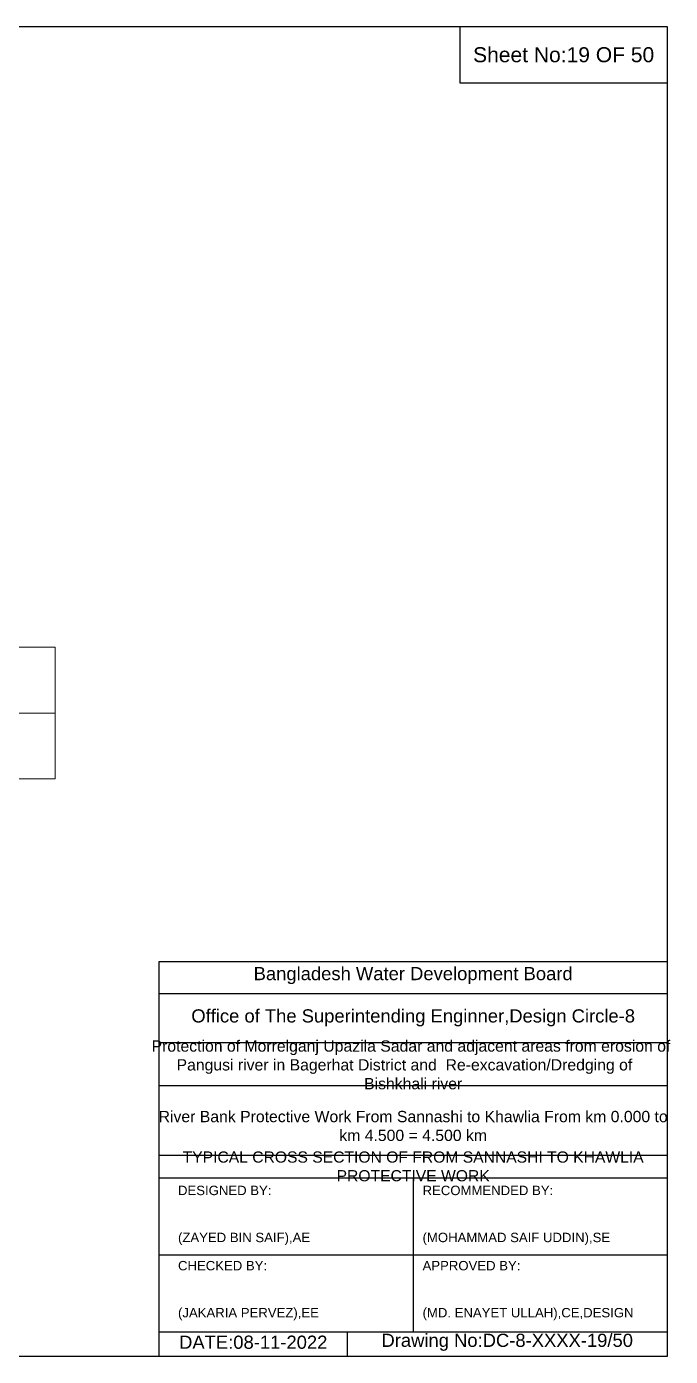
# Model space of a CAD drawing. Header units: inches. Extents: x 89000 to 1304432, y -10828 to 220529.
# Drawn here: x 423055 to 426477, y 172130 to 179201 of the extents above; entities that cross this region are included whole.
import ezdxf

# ---------------------------------------------------------------- set-up
doc = ezdxf.new("R2010")
doc.units = ezdxf.units.IN
doc.header["$LTSCALE"] = 7
doc.header["$MEASUREMENT"] = 0
doc.layers.add('Cross section Data Border', color=7, linetype='Continuous', lineweight=9)
doc.styles.get("Standard").update_dxf_attribs({"font": 'arial.ttf'})

msp = doc.modelspace()

# ---------------------------------------------------------------- linework, layer by layer
for points in [[(416459.68143, 179200.63194), (426459.68143, 179200.63194), (426459.68143, 172129.63194), (416459.68143, 172129.63194)], [(425359.68143, 179200.63194), (426459.68143, 179200.63194), (426459.68143, 178900.63194), (425359.68143, 178900.63194)]]:
    msp.add_lwpolyline(points, close=True)
for points in [[(423759.68143, 172129.63194), (423759.68143, 174229.63194), (426459.68143, 174229.63194)], [(423759.68143, 174059.63194), (426459.68143, 174059.63194)], [(423759.68143, 173799.63194), (426459.68143, 173799.63194)], [(423759.68143, 173569.63194), (426459.68143, 173569.63194)], [(423759.68143, 173199.63194), (426459.68143, 173199.63194)], [(423759.68143, 173079.63194), (426459.68143, 173079.63194)], [(425109.68143, 173079.63194), (425109.68143, 172259.63194)], [(423759.68143, 172669.63194), (426459.68143, 172669.63194)], [(423759.68143, 172259.63194), (426459.68143, 172259.63194)], [(424759.68143, 172259.63194), (424759.68143, 172129.63194)]]:
    msp.add_lwpolyline(points)
at = {"layer": 'Cross section Data Border'}
msp.add_lwpolyline([(416559.68143, 175900.63194), (423207.05383, 175900.63194), (423207.05383, 175200.63194), (416559.68143, 175200.63194)], close=True, dxfattribs=at)
msp.add_lwpolyline([(416559.68143, 175550.63194), (423207.05383, 175550.63194)], dxfattribs=at)

# ---------------------------------------------------------------- texts
at = {"attachment_point": 5}
for s, insert, char_height in [('Sheet No:19 OF 50', (425909.68143, 179050.63194), 80), ('Bangladesh Water Development Board', (425109.68143, 174154.63194), 70), ('Office of The Superintending Enginner,Design Circle-8', (425109.68143, 173929.63194), 70)]:
    msp.add_mtext(s, dxfattribs=dict(at, insert=insert, char_height=char_height))
for s, insert, char_height, width, attachment_point in [('Protection of Morrelganj Upazila Sadar and adjacent areas from erosion of  Pangusi river in Bagerhat District and  Re-excavation/Dredging of     Bishkhali river', (425109.68143, 173679.63194), 60, 2800, 5), ('River Bank Protective Work From Sannashi to Khawlia From km 0.000 to km 4.500 = 4.500 km', (425109.68143, 173354.63194), 60, 2700, 5), ('TYPICAL CROSS SECTION OF FROM SANNASHI TO KHAWLIA PROTECTIVE WORK', (425109.68143, 173139.63194), 59.5765532, 2800, 5), ('DESIGNED BY:^J^J^J(ZAYED BIN SAIF),AE', (423859.68143, 172879.63194), 50, 1400, 4), ('RECOMMENDED BY:^J^J^J(MOHAMMAD SAIF UDDIN),SE', (425159.68143, 172879.63194), 50, 1400, 4), ('CHECKED BY:^J^J^J(JAKARIA PERVEZ),EE', (423859.68143, 172479.63194), 50, 1400, 4), ('APPROVED BY:^J^J^J(MD. ENAYET ULLAH),CE,DESIGN', (425159.68143, 172479.63194), 50, 1400, 4), ('Drawing No:DC-8-XXXX-19/50', (425609.68143, 172204.63194), 70, 2200, 5), ('DATE:08-11-2022', (424259.68143, 172204.63194), 70, 1400, 5)]:
    msp.add_mtext(s, dxfattribs=dict(insert=insert, char_height=char_height, width=width, attachment_point=attachment_point))

doc.saveas('drawing.dxf')
